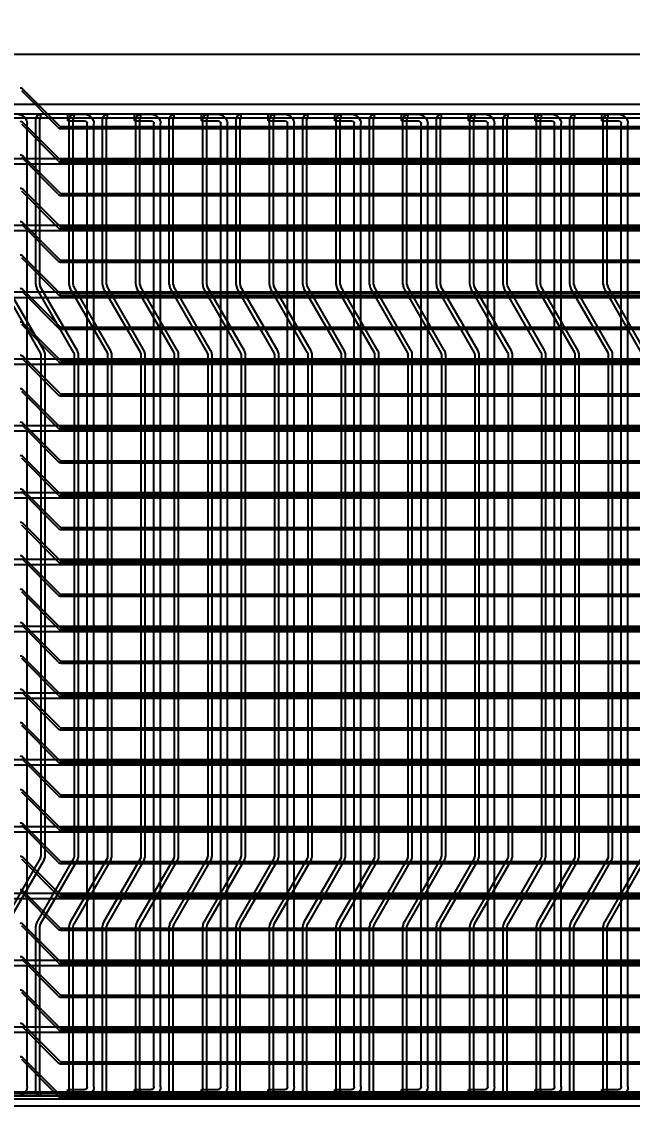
# Model space of a CAD drawing. Header units: metres. Extents: x -0.3 to 20, y -15 to 3.2.
# Drawn here: x 1.882 to 3.711, y 0 to 3.247 of the extents above; entities that cross this region are included whole.
import ezdxf

# ---------------------------------------------------------------- set-up
doc = ezdxf.new("R2010")
doc.units = ezdxf.units.M
doc.styles.add('OpenSansCondensed-Light', font='OpenSansCondensed-Light.ttf')
doc.dimstyles.new('EZ_M_25_H25_CM', dxfattribs={"dimtxt": 0.0625, "dimasz": 0.0625, "dimexe": 0.09375, "dimexo": 0.03125, "dimgap": 0.025, "dimtad": 1, "dimlfac": 100, "dimzin": 12, "dimdsep": 46, "dimtxsty": 'OpenSansCondensed-Light', "dimtsz": 0.03125, "dimcen": 2.5, "dimazin": 3, "dimtfac": 0.5, "dimtmove": 2, "dimatfit": 3})

msp = doc.modelspace()

# ---------------------------------------------------------------- linework, layer by layer
for p, q in [((1.99151, 2.93051), (1.88179, 3.04024)), ((1.99576, 2.93476), (1.88603, 3.04449)), ((1.939, 2.97), (1.839, 2.97)), ((1.939, 2.958), (1.839, 2.958)), ((2.039, 2.97), (1.939, 2.97)), ((1.939, 2.958), (1.939, 2.97)), ((2.039, 2.958), (1.939, 2.958)), ((2.02, 2.95), (2.02, 2.97)), ((2.02, 2.97), (2.07, 2.97)), ((2.139, 2.97), (2.039, 2.97)), ((2.039, 2.958), (2.039, 2.97)), ((2.139, 2.958), (2.039, 2.958)), ((2.239, 2.97), (2.139, 2.97)), ((2.139, 2.958), (2.139, 2.97)), ((2.239, 2.958), (2.139, 2.958)), ((2.22, 2.95), (2.22, 2.97)), ((2.22, 2.97), (2.27, 2.97)), ((2.339, 2.97), (2.239, 2.97)), ((2.239, 2.958), (2.239, 2.97)), ((2.339, 2.958), (2.239, 2.958)), ((2.439, 2.97), (2.339, 2.97)), ((2.339, 2.958), (2.339, 2.97)), ((2.439, 2.958), (2.339, 2.958)), ((2.42, 2.95), (2.42, 2.97)), ((2.42, 2.97), (2.47, 2.97)), ((2.539, 2.97), (2.439, 2.97)), ((2.439, 2.958), (2.439, 2.97)), ((2.539, 2.958), (2.439, 2.958)), ((2.639, 2.97), (2.539, 2.97)), ((2.539, 2.958), (2.539, 2.97)), ((2.639, 2.958), (2.539, 2.958)), ((2.62, 2.95), (2.62, 2.97)), ((2.62, 2.97), (2.67, 2.97)), ((2.739, 2.97), (2.639, 2.97)), ((2.639, 2.958), (2.639, 2.97)), ((2.739, 2.958), (2.639, 2.958)), ((2.839, 2.97), (2.739, 2.97)), ((2.739, 2.958), (2.739, 2.97)), ((2.839, 2.958), (2.739, 2.958)), ((2.82, 2.95), (2.82, 2.97)), ((2.82, 2.97), (2.87, 2.97)), ((2.939, 2.97), (2.839, 2.97)), ((2.839, 2.958), (2.839, 2.97)), ((2.939, 2.958), (2.839, 2.958)), ((3.039, 2.97), (2.939, 2.97)), ((2.939, 2.958), (2.939, 2.97)), ((3.039, 2.958), (2.939, 2.958)), ((3.02, 2.95), (3.02, 2.97)), ((3.02, 2.97), (3.07, 2.97)), ((3.139, 2.97), (3.039, 2.97)), ((3.039, 2.958), (3.039, 2.97)), ((3.139, 2.958), (3.039, 2.958)), ((3.239, 2.97), (3.139, 2.97)), ((3.139, 2.958), (3.139, 2.97)), ((3.239, 2.958), (3.139, 2.958)), ((3.22, 2.95), (3.22, 2.97)), ((3.22, 2.97), (3.27, 2.97)), ((3.339, 2.97), (3.239, 2.97)), ((3.239, 2.958), (3.239, 2.97)), ((3.339, 2.958), (3.239, 2.958)), ((3.439, 2.97), (3.339, 2.97)), ((3.339, 2.958), (3.339, 2.97)), ((3.439, 2.958), (3.339, 2.958)), ((3.42, 2.95), (3.42, 2.97)), ((3.42, 2.97), (3.47, 2.97)), ((3.539, 2.97), (3.439, 2.97)), ((3.439, 2.958), (3.439, 2.97)), ((3.539, 2.958), (3.439, 2.958)), ((3.639, 2.97), (3.539, 2.97)), ((3.539, 2.958), (3.539, 2.97)), ((3.639, 2.958), (3.539, 2.958)), ((3.62, 2.95), (3.62, 2.97)), ((3.62, 2.97), (3.67, 2.97)), ((3.739, 2.97), (3.639, 2.97)), ((3.639, 2.958), (3.639, 2.97)), ((3.739, 2.958), (3.639, 2.958)), ((1.99151, 2.83051), (1.88179, 2.94024)), ((1.99576, 2.83476), (1.88603, 2.94449)), ((1.898, 0.058), (1.898, 2.942)), ((1.924, 2.46056), (1.924, 2.955)), ((1.936, 2.46056), (1.936, 2.955)), ((2, 2.933), (6, 2.933)), ((2, 2.927), (6, 2.927)), ((2.02, 2.95), (2.07, 2.95)), ((2.024, 2.46056), (2.024, 2.955)), ((2.036, 2.46056), (2.036, 2.955)), ((2.078, 0.058), (2.078, 2.942)), ((2.098, 0.058), (2.098, 2.942)), ((2.124, 2.46056), (2.124, 2.955)), ((2.136, 2.46056), (2.136, 2.955)), ((2.22, 2.95), (2.27, 2.95)), ((2.224, 2.46056), (2.224, 2.955)), ((2.236, 2.46056), (2.236, 2.955)), ((2.278, 0.058), (2.278, 2.942)), ((2.298, 0.058), (2.298, 2.942)), ((2.324, 2.46056), (2.324, 2.955)), ((2.336, 2.46056), (2.336, 2.955)), ((2.42, 2.95), (2.47, 2.95)), ((2.424, 2.46056), (2.424, 2.955)), ((2.436, 2.46056), (2.436, 2.955)), ((2.478, 0.058), (2.478, 2.942)), ((2.498, 0.058), (2.498, 2.942)), ((2.524, 2.46056), (2.524, 2.955)), ((2.536, 2.46056), (2.536, 2.955)), ((2.62, 2.95), (2.67, 2.95)), ((2.624, 2.46056), (2.624, 2.955)), ((2.636, 2.46056), (2.636, 2.955)), ((2.678, 0.058), (2.678, 2.942)), ((2.698, 0.058), (2.698, 2.942)), ((2.724, 2.46056), (2.724, 2.955)), ((2.736, 2.46056), (2.736, 2.955)), ((2.82, 2.95), (2.87, 2.95)), ((2.824, 2.46056), (2.824, 2.955)), ((2.836, 2.46056), (2.836, 2.955)), ((2.878, 0.058), (2.878, 2.942)), ((2.898, 0.058), (2.898, 2.942)), ((2.924, 2.46056), (2.924, 2.955)), ((2.936, 2.46056), (2.936, 2.955)), ((3.02, 2.95), (3.07, 2.95)), ((3.024, 2.46056), (3.024, 2.955)), ((3.036, 2.46056), (3.036, 2.955)), ((3.078, 0.058), (3.078, 2.942)), ((3.098, 0.058), (3.098, 2.942)), ((3.124, 2.46056), (3.124, 2.955)), ((3.136, 2.46056), (3.136, 2.955)), ((3.22, 2.95), (3.27, 2.95)), ((3.224, 2.46056), (3.224, 2.955)), ((3.236, 2.46056), (3.236, 2.955)), ((3.278, 0.058), (3.278, 2.942)), ((3.298, 0.058), (3.298, 2.942)), ((3.324, 2.46056), (3.324, 2.955)), ((3.336, 2.46056), (3.336, 2.955)), ((3.42, 2.95), (3.47, 2.95)), ((3.424, 2.46056), (3.424, 2.955)), ((3.436, 2.46056), (3.436, 2.955)), ((3.478, 0.058), (3.478, 2.942)), ((3.498, 0.058), (3.498, 2.942)), ((3.524, 2.46056), (3.524, 2.955)), ((3.536, 2.46056), (3.536, 2.955)), ((3.62, 2.95), (3.67, 2.95)), ((3.624, 2.46056), (3.624, 2.955)), ((3.636, 2.46056), (3.636, 2.955)), ((3.678, 0.058), (3.678, 2.942)), ((3.698, 0.058), (3.698, 2.942)), ((0.056, 2.838), (7.944, 2.838)), ((1.99151, 2.73051), (1.88179, 2.84024)), ((1.99576, 2.73476), (1.88603, 2.84449)), ((2, 2.833), (6, 2.833)), ((2, 2.827), (6, 2.827)), ((0.056, 2.822), (7.944, 2.822)), ((1.99151, 2.63051), (1.88179, 2.74024)), ((1.99576, 2.63476), (1.88603, 2.74449)), ((2, 2.733), (6, 2.733)), ((2, 2.727), (6, 2.727)), ((0.056, 2.638), (7.944, 2.638)), ((1.99151, 2.53051), (1.88179, 2.64024)), ((1.99576, 2.53476), (1.88603, 2.64449)), ((2, 2.633), (6, 2.633)), ((0.056, 2.622), (7.944, 2.622)), ((2, 2.627), (6, 2.627)), ((1.99151, 2.43051), (1.88179, 2.54024)), ((1.99576, 2.43476), (1.88603, 2.54449)), ((2, 2.533), (6, 2.533)), ((2, 2.527), (6, 2.527)), ((0.056, 2.438), (7.944, 2.438)), ((1.93839, 2.256), (1.82722, 2.44856)), ((1.94878, 2.262), (1.83761, 2.45456)), ((1.99151, 2.33051), (1.88179, 2.44024)), ((1.99576, 2.33476), (1.88603, 2.44449)), ((2.03839, 2.256), (1.92722, 2.44856)), ((2.04878, 2.262), (1.93761, 2.45456)), ((2.13839, 2.256), (2.02722, 2.44856)), ((2.14878, 2.262), (2.03761, 2.45456)), ((2.23839, 2.256), (2.12722, 2.44856)), ((2.24878, 2.262), (2.13761, 2.45456)), ((2.33839, 2.256), (2.22722, 2.44856)), ((2.34878, 2.262), (2.23761, 2.45456)), ((2.43839, 2.256), (2.32722, 2.44856)), ((2.44878, 2.262), (2.33761, 2.45456)), ((2.53839, 2.256), (2.42722, 2.44856)), ((2.54878, 2.262), (2.43761, 2.45456)), ((2.63839, 2.256), (2.52722, 2.44856)), ((2.64878, 2.262), (2.53761, 2.45456)), ((2.73839, 2.256), (2.62722, 2.44856)), ((2.74878, 2.262), (2.63761, 2.45456)), ((2.83839, 2.256), (2.72722, 2.44856)), ((2.84878, 2.262), (2.73761, 2.45456)), ((2.93839, 2.256), (2.82722, 2.44856)), ((2.94878, 2.262), (2.83761, 2.45456)), ((3.03839, 2.256), (2.92722, 2.44856)), ((3.04878, 2.262), (2.93761, 2.45456)), ((3.13839, 2.256), (3.02722, 2.44856)), ((3.14878, 2.262), (3.03761, 2.45456)), ((3.23839, 2.256), (3.12722, 2.44856)), ((3.24878, 2.262), (3.13761, 2.45456)), ((3.33839, 2.256), (3.22722, 2.44856)), ((3.34878, 2.262), (3.23761, 2.45456)), ((3.43839, 2.256), (3.32722, 2.44856)), ((3.44878, 2.262), (3.33761, 2.45456)), ((3.53839, 2.256), (3.42722, 2.44856)), ((3.54878, 2.262), (3.43761, 2.45456)), ((3.63839, 2.256), (3.52722, 2.44856)), ((3.64878, 2.262), (3.53761, 2.45456)), ((3.73839, 2.256), (3.62722, 2.44856)), ((3.74878, 2.262), (3.63761, 2.45456)), ((0.056, 2.422), (7.944, 2.422)), ((2, 2.433), (6, 2.433)), ((2, 2.427), (6, 2.427)), ((1.99151, 2.23051), (1.88179, 2.34024)), ((1.99576, 2.23476), (1.88603, 2.34449)), ((2, 2.333), (6, 2.333)), ((2, 2.327), (6, 2.327)), ((1.99576, 2.13476), (1.88603, 2.24449)), ((1.94, 0.75), (1.94, 2.25)), ((1.952, 0.75), (1.952, 2.25)), ((2.04, 0.75), (2.04, 2.25)), ((2.052, 0.75), (2.052, 2.25)), ((2.14, 0.75), (2.14, 2.25)), ((2.152, 0.75), (2.152, 2.25)), ((2.24, 0.75), (2.24, 2.25)), ((2.252, 0.75), (2.252, 2.25)), ((2.34, 0.75), (2.34, 2.25)), ((2.352, 0.75), (2.352, 2.25)), ((2.44, 0.75), (2.44, 2.25)), ((2.452, 0.75), (2.452, 2.25)), ((2.54, 0.75), (2.54, 2.25)), ((2.552, 0.75), (2.552, 2.25)), ((2.64, 0.75), (2.64, 2.25)), ((2.652, 0.75), (2.652, 2.25)), ((2.74, 0.75), (2.74, 2.25)), ((2.752, 0.75), (2.752, 2.25)), ((2.84, 0.75), (2.84, 2.25)), ((2.852, 0.75), (2.852, 2.25)), ((2.94, 0.75), (2.94, 2.25)), ((2.952, 0.75), (2.952, 2.25)), ((3.04, 0.75), (3.04, 2.25)), ((3.052, 0.75), (3.052, 2.25)), ((3.14, 0.75), (3.14, 2.25)), ((3.152, 0.75), (3.152, 2.25)), ((3.24, 0.75), (3.24, 2.25)), ((3.252, 0.75), (3.252, 2.25)), ((3.34, 0.75), (3.34, 2.25)), ((3.352, 0.75), (3.352, 2.25)), ((3.44, 0.75), (3.44, 2.25)), ((3.452, 0.75), (3.452, 2.25)), ((3.54, 0.75), (3.54, 2.25)), ((3.552, 0.75), (3.552, 2.25)), ((3.64, 0.75), (3.64, 2.25)), ((3.652, 0.75), (3.652, 2.25)), ((0.056, 2.238), (7.944, 2.238)), ((0.056, 2.222), (7.944, 2.222)), ((1.99151, 2.13051), (1.88179, 2.24024)), ((2, 2.233), (6, 2.233)), ((2, 2.227), (6, 2.227)), ((1.99576, 2.03476), (1.88603, 2.14449)), ((1.99151, 2.03051), (1.88179, 2.14024)), ((2, 2.133), (6, 2.133)), ((2, 2.127), (6, 2.127)), ((0.056, 2.038), (7.944, 2.038)), ((0.056, 2.022), (7.944, 2.022)), ((1.99151, 1.93051), (1.88179, 2.04024)), ((1.99576, 1.93476), (1.88603, 2.04449)), ((2, 2.033), (6, 2.033)), ((2, 2.027), (6, 2.027)), ((1.99151, 1.83051), (1.88179, 1.94024)), ((1.99576, 1.83476), (1.88603, 1.94449)), ((2, 1.933), (6, 1.933)), ((2, 1.927), (6, 1.927)), ((0.056, 1.838), (7.944, 1.838)), ((0.056, 1.822), (7.944, 1.822)), ((1.99151, 1.73051), (1.88179, 1.84024)), ((1.99576, 1.73476), (1.88603, 1.84449)), ((2, 1.833), (6, 1.833)), ((2, 1.827), (6, 1.827)), ((1.99151, 1.63051), (1.88179, 1.74024)), ((1.99576, 1.63476), (1.88603, 1.74449)), ((2, 1.733), (6, 1.733)), ((2, 1.727), (6, 1.727)), ((0.056, 1.638), (7.944, 1.638)), ((1.99151, 1.53051), (1.88179, 1.64024)), ((1.99576, 1.53476), (1.88603, 1.64449)), ((2, 1.633), (6, 1.633)), ((2, 1.627), (6, 1.627)), ((0.056, 1.622), (7.944, 1.622)), ((1.99151, 1.43051), (1.88179, 1.54024)), ((1.99576, 1.43476), (1.88603, 1.54449)), ((2, 1.533), (6, 1.533)), ((2, 1.527), (6, 1.527)), ((0.056, 1.438), (7.944, 1.438)), ((1.99151, 1.33051), (1.88179, 1.44024)), ((1.99576, 1.33476), (1.88603, 1.44449)), ((2, 1.433), (6, 1.433)), ((0.056, 1.422), (7.944, 1.422)), ((2, 1.427), (6, 1.427)), ((1.99151, 1.23051), (1.88179, 1.34024)), ((1.99576, 1.23476), (1.88603, 1.34449)), ((2, 1.333), (6, 1.333)), ((2, 1.327), (6, 1.327)), ((0.056, 1.238), (7.944, 1.238)), ((1.99151, 1.13051), (1.88179, 1.24024)), ((1.99576, 1.13476), (1.88603, 1.24449)), ((0.056, 1.222), (7.944, 1.222)), ((2, 1.233), (6, 1.233)), ((2, 1.227), (6, 1.227)), ((1.99151, 1.03051), (1.88179, 1.14024)), ((1.99576, 1.03476), (1.88603, 1.14449)), ((2, 1.133), (6, 1.133)), ((2, 1.127), (6, 1.127)), ((1.99151, 0.93051), (1.88179, 1.04024)), ((1.99576, 0.93476), (1.88603, 1.04449)), ((0.056, 1.038), (7.944, 1.038)), ((0.056, 1.022), (7.944, 1.022)), ((2, 1.033), (6, 1.033)), ((2, 1.027), (6, 1.027)), ((1.99576, 0.83476), (1.88603, 0.94449)), ((1.99151, 0.83051), (1.88179, 0.94024)), ((2, 0.933), (6, 0.933)), ((2, 0.927), (6, 0.927)), ((1.99576, 0.73476), (1.88603, 0.84449)), ((0.056, 0.838), (7.944, 0.838)), ((0.056, 0.822), (7.944, 0.822)), ((1.99151, 0.73051), (1.88179, 0.84024)), ((2, 0.833), (6, 0.833)), ((2, 0.827), (6, 0.827)), ((1.93839, 0.744), (1.82722, 0.55144)), ((1.94878, 0.738), (1.83761, 0.54544)), ((1.99151, 0.63051), (1.88179, 0.74024)), ((1.99576, 0.63476), (1.88603, 0.74449)), ((2.03839, 0.744), (1.92722, 0.55144)), ((2.04878, 0.738), (1.93761, 0.54544)), ((2, 0.733), (6, 0.733)), ((2, 0.727), (6, 0.727)), ((2.13839, 0.744), (2.02722, 0.55144)), ((2.14878, 0.738), (2.03761, 0.54544)), ((2.23839, 0.744), (2.12722, 0.55144)), ((2.24878, 0.738), (2.13761, 0.54544)), ((2.33839, 0.744), (2.22722, 0.55144)), ((2.34878, 0.738), (2.23761, 0.54544)), ((2.43839, 0.744), (2.32722, 0.55144)), ((2.44878, 0.738), (2.33761, 0.54544)), ((2.53839, 0.744), (2.42722, 0.55144)), ((2.54878, 0.738), (2.43761, 0.54544)), ((2.63839, 0.744), (2.52722, 0.55144)), ((2.64878, 0.738), (2.53761, 0.54544)), ((2.73839, 0.744), (2.62722, 0.55144)), ((2.74878, 0.738), (2.63761, 0.54544)), ((2.83839, 0.744), (2.72722, 0.55144)), ((2.84878, 0.738), (2.73761, 0.54544)), ((2.93839, 0.744), (2.82722, 0.55144)), ((2.94878, 0.738), (2.83761, 0.54544)), ((3.03839, 0.744), (2.92722, 0.55144)), ((3.04878, 0.738), (2.93761, 0.54544)), ((3.13839, 0.744), (3.02722, 0.55144)), ((3.14878, 0.738), (3.03761, 0.54544)), ((3.23839, 0.744), (3.12722, 0.55144)), ((3.24878, 0.738), (3.13761, 0.54544)), ((3.33839, 0.744), (3.22722, 0.55144)), ((3.34878, 0.738), (3.23761, 0.54544)), ((3.43839, 0.744), (3.32722, 0.55144)), ((3.44878, 0.738), (3.33761, 0.54544)), ((3.53839, 0.744), (3.42722, 0.55144)), ((3.54878, 0.738), (3.43761, 0.54544)), ((3.63839, 0.744), (3.52722, 0.55144)), ((3.64878, 0.738), (3.53761, 0.54544)), ((3.73839, 0.744), (3.62722, 0.55144)), ((3.74878, 0.738), (3.63761, 0.54544)), ((0.056, 0.638), (7.944, 0.638)), ((0.056, 0.622), (7.944, 0.622)), ((1.99151, 0.53051), (1.88179, 0.64024)), ((1.99576, 0.53476), (1.88603, 0.64449)), ((2, 0.633), (6, 0.633)), ((2, 0.627), (6, 0.627)), ((1.99151, 0.43051), (1.88179, 0.54024)), ((1.99576, 0.43476), (1.88603, 0.54449)), ((1.924, 0.045), (1.924, 0.53944)), ((1.936, 0.045), (1.936, 0.53944)), ((2, 0.533), (6, 0.533)), ((2, 0.527), (6, 0.527)), ((2.024, 0.045), (2.024, 0.53944)), ((2.036, 0.045), (2.036, 0.53944)), ((2.124, 0.045), (2.124, 0.53944)), ((2.136, 0.045), (2.136, 0.53944)), ((2.224, 0.045), (2.224, 0.53944)), ((2.236, 0.045), (2.236, 0.53944)), ((2.324, 0.045), (2.324, 0.53944)), ((2.336, 0.045), (2.336, 0.53944)), ((2.424, 0.045), (2.424, 0.53944)), ((2.436, 0.045), (2.436, 0.53944)), ((2.524, 0.045), (2.524, 0.53944)), ((2.536, 0.045), (2.536, 0.53944)), ((2.624, 0.045), (2.624, 0.53944)), ((2.636, 0.045), (2.636, 0.53944)), ((2.724, 0.045), (2.724, 0.53944)), ((2.736, 0.045), (2.736, 0.53944)), ((2.824, 0.045), (2.824, 0.53944)), ((2.836, 0.045), (2.836, 0.53944)), ((2.924, 0.045), (2.924, 0.53944)), ((2.936, 0.045), (2.936, 0.53944)), ((3.024, 0.045), (3.024, 0.53944)), ((3.036, 0.045), (3.036, 0.53944)), ((3.124, 0.045), (3.124, 0.53944)), ((3.136, 0.045), (3.136, 0.53944)), ((3.224, 0.045), (3.224, 0.53944)), ((3.236, 0.045), (3.236, 0.53944)), ((3.324, 0.045), (3.324, 0.53944)), ((3.336, 0.045), (3.336, 0.53944)), ((3.424, 0.045), (3.424, 0.53944)), ((3.436, 0.045), (3.436, 0.53944)), ((3.524, 0.045), (3.524, 0.53944)), ((3.536, 0.045), (3.536, 0.53944)), ((3.624, 0.045), (3.624, 0.53944)), ((3.636, 0.045), (3.636, 0.53944)), ((0.056, 0.438), (7.944, 0.438)), ((1.99151, 0.33051), (1.88179, 0.44024)), ((1.99576, 0.33476), (1.88603, 0.44449)), ((2, 0.433), (6, 0.433)), ((2, 0.427), (6, 0.427)), ((0.056, 0.422), (7.944, 0.422)), ((1.99151, 0.23051), (1.88179, 0.34024)), ((1.99576, 0.23476), (1.88603, 0.34449)), ((2, 0.333), (6, 0.333)), ((2, 0.327), (6, 0.327)), ((0.056, 0.238), (7.944, 0.238)), ((1.99151, 0.13051), (1.88179, 0.24024)), ((1.99576, 0.13476), (1.88603, 0.24449)), ((2, 0.233), (6, 0.233)), ((0.056, 0.222), (7.944, 0.222)), ((2, 0.227), (6, 0.227)), ((1.99151, 0.03051), (1.88179, 0.14024)), ((1.99576, 0.03476), (1.88603, 0.14449)), ((2, 0.133), (6, 0.133)), ((2, 0.127), (6, 0.127)), ((0.056, 0.038), (7.944, 0.038)), ((1.939, 0.042), (1.839, 0.042)), ((2.039, 0.042), (1.939, 0.042)), ((1.939, 0.03), (1.939, 0.042)), ((2, 0.033), (6, 0.033)), ((2.02, 0.03), (2.02, 0.05)), ((2.02, 0.05), (2.07, 0.05)), ((2.139, 0.042), (2.039, 0.042)), ((2.039, 0.03), (2.039, 0.042)), ((2.239, 0.042), (2.139, 0.042)), ((2.139, 0.03), (2.139, 0.042)), ((2.22, 0.03), (2.22, 0.05)), ((2.22, 0.05), (2.27, 0.05)), ((2.339, 0.042), (2.239, 0.042)), ((2.239, 0.03), (2.239, 0.042)), ((2.439, 0.042), (2.339, 0.042)), ((2.339, 0.03), (2.339, 0.042)), ((2.42, 0.03), (2.42, 0.05)), ((2.42, 0.05), (2.47, 0.05)), ((2.539, 0.042), (2.439, 0.042)), ((2.439, 0.03), (2.439, 0.042)), ((2.639, 0.042), (2.539, 0.042)), ((2.539, 0.03), (2.539, 0.042)), ((2.62, 0.03), (2.62, 0.05)), ((2.62, 0.05), (2.67, 0.05)), ((2.739, 0.042), (2.639, 0.042)), ((2.639, 0.03), (2.639, 0.042)), ((2.839, 0.042), (2.739, 0.042)), ((2.739, 0.03), (2.739, 0.042)), ((2.82, 0.03), (2.82, 0.05)), ((2.82, 0.05), (2.87, 0.05)), ((2.939, 0.042), (2.839, 0.042)), ((2.839, 0.03), (2.839, 0.042)), ((3.039, 0.042), (2.939, 0.042)), ((2.939, 0.03), (2.939, 0.042)), ((3.02, 0.03), (3.02, 0.05)), ((3.02, 0.05), (3.07, 0.05)), ((3.139, 0.042), (3.039, 0.042)), ((3.039, 0.03), (3.039, 0.042)), ((3.239, 0.042), (3.139, 0.042)), ((3.139, 0.03), (3.139, 0.042)), ((3.22, 0.03), (3.22, 0.05)), ((3.22, 0.05), (3.27, 0.05)), ((3.339, 0.042), (3.239, 0.042)), ((3.239, 0.03), (3.239, 0.042)), ((3.439, 0.042), (3.339, 0.042)), ((3.339, 0.03), (3.339, 0.042)), ((3.42, 0.03), (3.42, 0.05)), ((3.42, 0.05), (3.47, 0.05)), ((3.539, 0.042), (3.439, 0.042)), ((3.439, 0.03), (3.439, 0.042)), ((3.639, 0.042), (3.539, 0.042)), ((3.539, 0.03), (3.539, 0.042)), ((3.62, 0.03), (3.62, 0.05)), ((3.62, 0.05), (3.67, 0.05)), ((3.739, 0.042), (3.639, 0.042)), ((3.639, 0.03), (3.639, 0.042)), ((0.056, 0.022), (7.944, 0.022)), ((1.939, 0.03), (1.839, 0.03)), ((2.039, 0.03), (1.939, 0.03)), ((2, 0.027), (6, 0.027)), ((2.02, 0.03), (2.07, 0.03)), ((2.139, 0.03), (2.039, 0.03)), ((2.239, 0.03), (2.139, 0.03)), ((2.22, 0.03), (2.27, 0.03)), ((2.339, 0.03), (2.239, 0.03)), ((2.439, 0.03), (2.339, 0.03)), ((2.42, 0.03), (2.47, 0.03)), ((2.539, 0.03), (2.439, 0.03)), ((2.639, 0.03), (2.539, 0.03)), ((2.62, 0.03), (2.67, 0.03)), ((2.739, 0.03), (2.639, 0.03)), ((2.839, 0.03), (2.739, 0.03)), ((2.82, 0.03), (2.87, 0.03)), ((2.939, 0.03), (2.839, 0.03)), ((3.039, 0.03), (2.939, 0.03)), ((3.02, 0.03), (3.07, 0.03)), ((3.139, 0.03), (3.039, 0.03)), ((3.239, 0.03), (3.139, 0.03)), ((3.22, 0.03), (3.27, 0.03)), ((3.339, 0.03), (3.239, 0.03)), ((3.439, 0.03), (3.339, 0.03)), ((3.42, 0.03), (3.47, 0.03)), ((3.539, 0.03), (3.439, 0.03)), ((3.639, 0.03), (3.539, 0.03)), ((3.62, 0.03), (3.67, 0.03)), ((3.739, 0.03), (3.639, 0.03))]:
    msp.add_line(p, q)
msp.add_lwpolyline([(0, 0), (0, 3), (8, 3), (8, 0), (0, 0)])
for centre, radius, start, end in [((1.87754, 3.036), 0.012, 45, 90), ((1.939, 2.955), 0.015, 90, 180), ((1.939, 2.955), 0.003, 90, 180), ((2.039, 2.955), 0.015, 90, 180), ((2.039, 2.955), 0.003, 90, 180), ((2.139, 2.955), 0.015, 90, 180), ((2.139, 2.955), 0.003, 90, 180), ((2.239, 2.955), 0.015, 90, 180), ((2.239, 2.955), 0.003, 90, 180), ((2.339, 2.955), 0.015, 90, 180), ((2.339, 2.955), 0.003, 90, 180), ((2.439, 2.955), 0.015, 90, 180), ((2.439, 2.955), 0.003, 90, 180), ((2.539, 2.955), 0.015, 90, 180), ((2.539, 2.955), 0.003, 90, 180), ((2.639, 2.955), 0.015, 90, 180), ((2.639, 2.955), 0.003, 90, 180), ((2.739, 2.955), 0.015, 90, 180), ((2.739, 2.955), 0.003, 90, 180), ((2.839, 2.955), 0.015, 90, 180), ((2.839, 2.955), 0.003, 90, 180), ((2.939, 2.955), 0.015, 90, 180), ((2.939, 2.955), 0.003, 90, 180), ((3.039, 2.955), 0.015, 90, 180), ((3.039, 2.955), 0.003, 90, 180), ((3.139, 2.955), 0.015, 90, 180), ((3.139, 2.955), 0.003, 90, 180), ((3.239, 2.955), 0.015, 90, 180), ((3.239, 2.955), 0.003, 90, 180), ((3.339, 2.955), 0.015, 90, 180), ((3.339, 2.955), 0.003, 90, 180), ((3.439, 2.955), 0.015, 90, 180), ((3.439, 2.955), 0.003, 90, 180), ((3.539, 2.955), 0.015, 90, 180), ((3.539, 2.955), 0.003, 90, 180), ((3.639, 2.955), 0.015, 90, 180), ((3.639, 2.955), 0.003, 90, 180), ((1.87754, 2.936), 0.012, 45, 90), ((2, 2.939), 0.012, 225, 270), ((2, 2.939), 0.006, 225, 270), ((1.87754, 2.836), 0.012, 45, 90), ((2, 2.839), 0.012, 225, 270), ((2, 2.839), 0.006, 225, 270), ((1.87754, 2.736), 0.012, 45, 90), ((2, 2.739), 0.012, 225, 270), ((2, 2.739), 0.006, 225, 270), ((1.87754, 2.636), 0.012, 45, 90), ((2, 2.639), 0.012, 225, 270), ((2, 2.639), 0.006, 225, 270), ((1.87754, 2.536), 0.012, 45, 90), ((2, 2.539), 0.006, 225, 270), ((2, 2.539), 0.012, 225, 270), ((1.87754, 2.436), 0.012, 45, 90), ((1.948, 2.46056), 0.024, 180, -150), ((1.948, 2.46056), 0.012, 180, -150), ((2.048, 2.46056), 0.024, 180, -150), ((2.048, 2.46056), 0.012, 180, -150), ((2.148, 2.46056), 0.024, 180, -150), ((2.148, 2.46056), 0.012, 180, -150), ((2.248, 2.46056), 0.024, 180, -150), ((2.248, 2.46056), 0.012, 180, -150), ((2.348, 2.46056), 0.024, 180, -150), ((2.348, 2.46056), 0.012, 180, -150), ((2.448, 2.46056), 0.024, 180, -150), ((2.448, 2.46056), 0.012, 180, -150), ((2.548, 2.46056), 0.024, 180, -150), ((2.548, 2.46056), 0.012, 180, -150), ((2.648, 2.46056), 0.024, 180, -150), ((2.648, 2.46056), 0.012, 180, -150), ((2.748, 2.46056), 0.024, 180, -150), ((2.748, 2.46056), 0.012, 180, -150), ((2.848, 2.46056), 0.024, 180, -150), ((2.848, 2.46056), 0.012, 180, -150), ((2.948, 2.46056), 0.024, 180, -150), ((2.948, 2.46056), 0.012, 180, -150), ((3.048, 2.46056), 0.024, 180, -150), ((3.048, 2.46056), 0.012, 180, -150), ((3.148, 2.46056), 0.024, 180, -150), ((3.148, 2.46056), 0.012, 180, -150), ((3.248, 2.46056), 0.024, 180, -150), ((3.248, 2.46056), 0.012, 180, -150), ((3.348, 2.46056), 0.024, 180, -150), ((3.348, 2.46056), 0.012, 180, -150), ((3.448, 2.46056), 0.024, 180, -150), ((3.448, 2.46056), 0.012, 180, -150), ((3.548, 2.46056), 0.024, 180, -150), ((3.548, 2.46056), 0.012, 180, -150), ((3.648, 2.46056), 0.024, 180, -150), ((3.648, 2.46056), 0.012, 180, -150), ((2, 2.439), 0.012, 225, 270), ((2, 2.439), 0.006, 225, 270), ((1.87754, 2.336), 0.012, 45, 90), ((2, 2.339), 0.012, 225, 270), ((2, 2.339), 0.006, 225, 270), ((1.87754, 2.236), 0.012, 45, 90), ((1.928, 2.25), 0.012, 0, 30), ((1.928, 2.25), 0.024, 0, 30), ((2.028, 2.25), 0.012, 0, 30), ((2.028, 2.25), 0.024, 0, 30), ((2.128, 2.25), 0.012, 0, 30), ((2.128, 2.25), 0.024, 0, 30), ((2.228, 2.25), 0.012, 0, 30), ((2.228, 2.25), 0.024, 0, 30), ((2.328, 2.25), 0.012, 0, 30), ((2.328, 2.25), 0.024, 0, 30), ((2.428, 2.25), 0.012, 0, 30), ((2.428, 2.25), 0.024, 0, 30), ((2.528, 2.25), 0.012, 0, 30), ((2.528, 2.25), 0.024, 0, 30), ((2.628, 2.25), 0.012, 0, 30), ((2.628, 2.25), 0.024, 0, 30), ((2.728, 2.25), 0.012, 0, 30), ((2.728, 2.25), 0.024, 0, 30), ((2.828, 2.25), 0.012, 0, 30), ((2.828, 2.25), 0.024, 0, 30), ((2.928, 2.25), 0.012, 0, 30), ((2.928, 2.25), 0.024, 0, 30), ((3.028, 2.25), 0.012, 0, 30), ((3.028, 2.25), 0.024, 0, 30), ((3.128, 2.25), 0.012, 0, 30), ((3.128, 2.25), 0.024, 0, 30), ((3.228, 2.25), 0.012, 0, 30), ((3.228, 2.25), 0.024, 0, 30), ((3.328, 2.25), 0.012, 0, 30), ((3.328, 2.25), 0.024, 0, 30), ((3.428, 2.25), 0.012, 0, 30), ((3.428, 2.25), 0.024, 0, 30), ((3.528, 2.25), 0.012, 0, 30), ((3.528, 2.25), 0.024, 0, 30), ((3.628, 2.25), 0.012, 0, 30), ((3.628, 2.25), 0.024, 0, 30), ((2, 2.239), 0.012, 225, 270), ((2, 2.239), 0.006, 225, 270), ((1.87754, 2.136), 0.012, 45, 90), ((2, 2.139), 0.012, 225, 270), ((2, 2.139), 0.006, 225, 270), ((1.87754, 2.036), 0.012, 45, 90), ((2, 2.039), 0.012, 225, 270), ((2, 2.039), 0.006, 225, 270), ((1.87754, 1.936), 0.012, 45, 90), ((2, 1.939), 0.012, 225, 270), ((2, 1.939), 0.006, 225, 270), ((1.87754, 1.836), 0.012, 45, 90), ((2, 1.839), 0.012, 225, 270), ((2, 1.839), 0.006, 225, 270), ((1.87754, 1.736), 0.012, 45, 90), ((2, 1.739), 0.012, 225, 270), ((2, 1.739), 0.006, 225, 270), ((1.87754, 1.636), 0.012, 45, 90), ((2, 1.639), 0.012, 225, 270), ((2, 1.639), 0.006, 225, 270), ((1.87754, 1.536), 0.012, 45, 90), ((2, 1.539), 0.012, 225, 270), ((2, 1.539), 0.006, 225, 270), ((1.87754, 1.436), 0.012, 45, 90), ((2, 1.439), 0.012, 225, 270), ((2, 1.439), 0.006, 225, 270), ((1.87754, 1.336), 0.012, 45, 90), ((2, 1.339), 0.006, 225, 270), ((2, 1.339), 0.012, 225, 270), ((1.87754, 1.236), 0.012, 45, 90), ((2, 1.239), 0.006, 225, 270), ((2, 1.239), 0.012, 225, 270), ((1.87754, 1.136), 0.012, 45, 90), ((2, 1.139), 0.012, 225, 270), ((2, 1.139), 0.006, 225, 270), ((1.87754, 1.036), 0.012, 45, 90), ((2, 1.039), 0.012, 225, 270), ((2, 1.039), 0.006, 225, 270), ((1.87754, 0.936), 0.012, 45, 90), ((2, 0.939), 0.012, 225, 270), ((2, 0.939), 0.006, 225, 270), ((1.87754, 0.836), 0.012, 45, 90), ((2, 0.839), 0.012, 225, 270), ((2, 0.839), 0.006, 225, 270), ((1.87754, 0.736), 0.012, 45, 90), ((1.928, 0.75), 0.012, -30, 0), ((1.928, 0.75), 0.024, -30, 0), ((2.028, 0.75), 0.012, -30, 0), ((2.028, 0.75), 0.024, -30, 0), ((2.128, 0.75), 0.012, -30, 0), ((2.128, 0.75), 0.024, -30, 0), ((2.228, 0.75), 0.012, -30, 0), ((2.228, 0.75), 0.024, -30, 0), ((2.328, 0.75), 0.012, -30, 0), ((2.328, 0.75), 0.024, -30, 0), ((2.428, 0.75), 0.012, -30, 0), ((2.428, 0.75), 0.024, -30, 0), ((2.528, 0.75), 0.012, -30, 0), ((2.528, 0.75), 0.024, -30, 0), ((2.628, 0.75), 0.012, -30, 0), ((2.628, 0.75), 0.024, -30, 0), ((2.728, 0.75), 0.012, -30, 0), ((2.728, 0.75), 0.024, -30, 0), ((2.828, 0.75), 0.012, -30, 0), ((2.828, 0.75), 0.024, -30, 0), ((2.928, 0.75), 0.012, -30, 0), ((2.928, 0.75), 0.024, -30, 0), ((3.028, 0.75), 0.012, -30, 0), ((3.028, 0.75), 0.024, -30, 0), ((3.128, 0.75), 0.012, -30, 0), ((3.128, 0.75), 0.024, -30, 0), ((3.228, 0.75), 0.012, -30, 0), ((3.228, 0.75), 0.024, -30, 0), ((3.328, 0.75), 0.012, -30, 0), ((3.328, 0.75), 0.024, -30, 0), ((3.428, 0.75), 0.012, -30, 0), ((3.428, 0.75), 0.024, -30, 0), ((3.528, 0.75), 0.012, -30, 0), ((3.528, 0.75), 0.024, -30, 0), ((3.628, 0.75), 0.012, -30, 0), ((3.628, 0.75), 0.024, -30, 0), ((2, 0.739), 0.012, 225, 270), ((2, 0.739), 0.006, 225, 270), ((1.87754, 0.636), 0.012, 45, 90), ((2, 0.639), 0.012, 225, 270), ((2, 0.639), 0.006, 225, 270), ((1.87754, 0.536), 0.012, 45, 90), ((1.948, 0.53944), 0.024, 150, 180), ((1.948, 0.53944), 0.012, 150, 180), ((2, 0.539), 0.012, 225, 270), ((2, 0.539), 0.006, 225, 270), ((2.048, 0.53944), 0.024, 150, 180), ((2.048, 0.53944), 0.012, 150, 180), ((2.148, 0.53944), 0.024, 150, 180), ((2.148, 0.53944), 0.012, 150, 180), ((2.248, 0.53944), 0.024, 150, 180), ((2.248, 0.53944), 0.012, 150, 180), ((2.348, 0.53944), 0.024, 150, 180), ((2.348, 0.53944), 0.012, 150, 180), ((2.448, 0.53944), 0.024, 150, 180), ((2.448, 0.53944), 0.012, 150, 180), ((2.548, 0.53944), 0.024, 150, 180), ((2.548, 0.53944), 0.012, 150, 180), ((2.648, 0.53944), 0.024, 150, 180), ((2.648, 0.53944), 0.012, 150, 180), ((2.748, 0.53944), 0.024, 150, 180), ((2.748, 0.53944), 0.012, 150, 180), ((2.848, 0.53944), 0.024, 150, 180), ((2.848, 0.53944), 0.012, 150, 180), ((2.948, 0.53944), 0.024, 150, 180), ((2.948, 0.53944), 0.012, 150, 180), ((3.048, 0.53944), 0.024, 150, 180), ((3.048, 0.53944), 0.012, 150, 180), ((3.148, 0.53944), 0.024, 150, 180), ((3.148, 0.53944), 0.012, 150, 180), ((3.248, 0.53944), 0.024, 150, 180), ((3.248, 0.53944), 0.012, 150, 180), ((3.348, 0.53944), 0.024, 150, 180), ((3.348, 0.53944), 0.012, 150, 180), ((3.448, 0.53944), 0.024, 150, 180), ((3.448, 0.53944), 0.012, 150, 180), ((3.548, 0.53944), 0.024, 150, 180), ((3.548, 0.53944), 0.012, 150, 180), ((3.648, 0.53944), 0.024, 150, 180), ((3.648, 0.53944), 0.012, 150, 180), ((1.87754, 0.436), 0.012, 45, 90), ((2, 0.439), 0.012, 225, 270), ((2, 0.439), 0.006, 225, 270), ((1.87754, 0.336), 0.012, 45, 90), ((2, 0.339), 0.012, 225, 270), ((2, 0.339), 0.006, 225, 270), ((1.87754, 0.236), 0.012, 45, 90), ((2, 0.239), 0.012, 225, 270), ((2, 0.239), 0.006, 225, 270), ((1.87754, 0.136), 0.012, 45, 90), ((2, 0.139), 0.012, 225, 270), ((2, 0.139), 0.006, 225, 270), ((1.939, 0.045), 0.015, 180, -90), ((1.939, 0.045), 0.003, 180, -90), ((2, 0.039), 0.006, 225, 270), ((2.039, 0.045), 0.015, 180, -90), ((2.039, 0.045), 0.003, 180, -90), ((2.139, 0.045), 0.015, 180, -90), ((2.139, 0.045), 0.003, 180, -90), ((2.239, 0.045), 0.015, 180, -90), ((2.239, 0.045), 0.003, 180, -90), ((2.339, 0.045), 0.015, 180, -90), ((2.339, 0.045), 0.003, 180, -90), ((2.439, 0.045), 0.015, 180, -90), ((2.439, 0.045), 0.003, 180, -90), ((2.539, 0.045), 0.015, 180, -90), ((2.539, 0.045), 0.003, 180, -90), ((2.639, 0.045), 0.015, 180, -90), ((2.639, 0.045), 0.003, 180, -90), ((2.739, 0.045), 0.015, 180, -90), ((2.739, 0.045), 0.003, 180, -90), ((2.839, 0.045), 0.015, 180, -90), ((2.839, 0.045), 0.003, 180, -90), ((2.939, 0.045), 0.015, 180, -90), ((2.939, 0.045), 0.003, 180, -90), ((3.039, 0.045), 0.015, 180, -90), ((3.039, 0.045), 0.003, 180, -90), ((3.139, 0.045), 0.015, 180, -90), ((3.139, 0.045), 0.003, 180, -90), ((3.239, 0.045), 0.015, 180, -90), ((3.239, 0.045), 0.003, 180, -90), ((3.339, 0.045), 0.015, 180, -90), ((3.339, 0.045), 0.003, 180, -90), ((3.439, 0.045), 0.015, 180, -90), ((3.439, 0.045), 0.003, 180, -90), ((3.539, 0.045), 0.015, 180, -90), ((3.539, 0.045), 0.003, 180, -90), ((3.639, 0.045), 0.015, 180, -90), ((3.639, 0.045), 0.003, 180, -90), ((2, 0.039), 0.012, 225, 270)]:
    msp.add_arc(centre, radius, start, end)
at = {"extrusion": (0, 0, -1)}
for centre, radius, start, end in [((-1.87, 2.942), 0.028, 90, 180), ((-2.07, 2.942), 0.028, 90, 180), ((-2.27, 2.942), 0.028, 90, 180), ((-2.47, 2.942), 0.028, 90, 180), ((-2.67, 2.942), 0.028, 90, 180), ((-2.87, 2.942), 0.028, 90, 180), ((-3.07, 2.942), 0.028, 90, 180), ((-3.27, 2.942), 0.028, 90, 180), ((-3.47, 2.942), 0.028, 90, 180), ((-3.67, 2.942), 0.028, 90, 180), ((-2.07, 2.942), 0.008, 90, 180), ((-2.27, 2.942), 0.008, 90, 180), ((-2.47, 2.942), 0.008, 90, 180), ((-2.67, 2.942), 0.008, 90, 180), ((-2.87, 2.942), 0.008, 90, 180), ((-3.07, 2.942), 0.008, 90, 180), ((-3.27, 2.942), 0.008, 90, 180), ((-3.47, 2.942), 0.008, 90, 180), ((-3.67, 2.942), 0.008, 90, 180), ((-1.87, 0.058), 0.028, 180, -90), ((-2.07, 0.058), 0.008, 180, -90), ((-2.07, 0.058), 0.028, 180, -90), ((-2.27, 0.058), 0.008, 180, -90), ((-2.27, 0.058), 0.028, 180, -90), ((-2.47, 0.058), 0.008, 180, -90), ((-2.47, 0.058), 0.028, 180, -90), ((-2.67, 0.058), 0.008, 180, -90), ((-2.67, 0.058), 0.028, 180, -90), ((-2.87, 0.058), 0.008, 180, -90), ((-2.87, 0.058), 0.028, 180, -90), ((-3.07, 0.058), 0.008, 180, -90), ((-3.07, 0.058), 0.028, 180, -90), ((-3.27, 0.058), 0.008, 180, -90), ((-3.27, 0.058), 0.028, 180, -90), ((-3.47, 0.058), 0.008, 180, -90), ((-3.47, 0.058), 0.028, 180, -90), ((-3.67, 0.058), 0.008, 180, -90), ((-3.67, 0.058), 0.028, 180, -90)]:
    msp.add_arc(centre, radius, start, end, dxfattribs=at)

# ---------------------------------------------------------------- dimensions: what is measured, and where the dimension line sits
msp.add_linear_dim(base=(0, 3.15), p1=(0, 3), p2=(8, 3), dimstyle='EZ_M_25_H25_CM').render()

doc.saveas('drawing.dxf')
